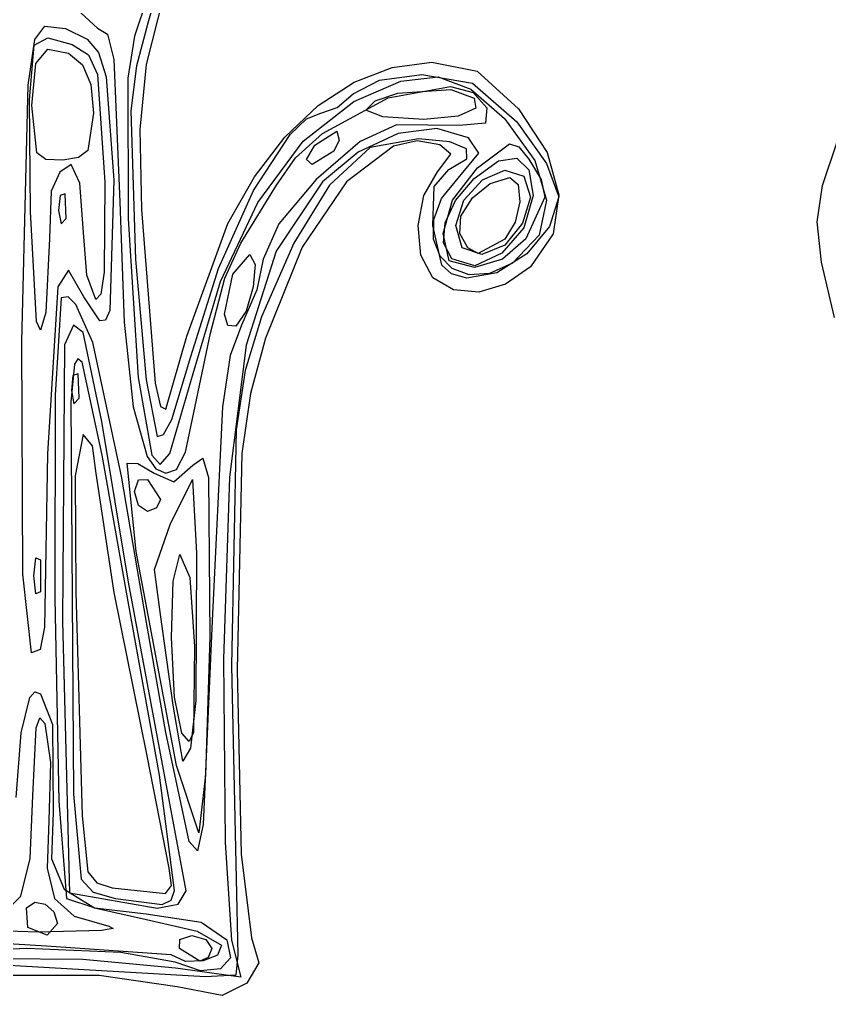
# Model space of a CAD drawing. Extents: x 3 to 111, y 1 to 177.
# Drawn here: x 53.92 to 71.7, y 1.51 to 22.94 of the extents above; entities that cross this region are included whole.
import ezdxf

# ---------------------------------------------------------------- set-up
doc = ezdxf.new("R2010")
doc.units = 0

msp = doc.modelspace()

# ---------------------------------------------------------------- linework, layer by layer
at = {"layer": 'Layer 1', "color": 4}
for p, q in [((57.429217, 25.348455), (56.733262, 22.86)), ((57.115922, 23.61732), (56.700191, 21.950572)), ((56.730527, 23.434238), (56.443146, 22.573776)), ((55.265948, 23.086771), (55.630772, 22.749338)), ((54.249808, 22.505736), (54.474347, 22.793878)), ((54.474347, 22.793878), (54.923617, 22.745022)), ((54.923617, 22.745022), (55.401642, 22.5118)), ((55.630772, 22.749338), (55.851347, 22.619017)), ((56.733262, 22.86), (56.48279, 21.926173)), ((54.235866, 22.37714), (54.534844, 22.541286)), ((54.534844, 22.541286), (55.071637, 22.39509)), ((55.401642, 22.5118), (55.654131, 22.215216)), ((55.851347, 22.619017), (55.990228, 22.065075)), ((56.443146, 22.573776), (56.292326, 21.656278)), ((54.108796, 21.501531), (54.249808, 22.505736)), ((54.134435, 21.178456), (54.235866, 22.37714)), ((55.071637, 22.39509), (55.427551, 22.167201)), ((54.277047, 21.976728), (54.539444, 22.291235)), ((54.539444, 22.291235), (54.990512, 22.20433)), ((54.990512, 22.20433), (55.302343, 21.94867)), ((55.427551, 22.167201), (55.630727, 21.735818)), ((55.654131, 22.215216), (55.819497, 21.684925)), ((54.186667, 21.055412), (54.277047, 21.976728)), ((55.302343, 21.94867), (55.483243, 21.512595)), ((55.990228, 22.065075), (56.118546, 18.939338)), ((56.48279, 21.926173), (56.363653, 20.93693)), ((56.700191, 21.950572), (56.560471, 20.526871)), ((61.263704, 21.568545), (62.099406, 21.889702)), ((62.099406, 21.889702), (62.970198, 22.004525)), ((62.970198, 22.004525), (63.965457, 21.810938)), ((55.630727, 21.735818), (55.791992, 19.366495)), ((55.819497, 21.684925), (55.985102, 19.411854)), ((56.292326, 21.656278), (56.305741, 18.565588)), ((61.817884, 21.613344), (62.751276, 21.731111)), ((62.289831, 21.586333), (63.106931, 21.681733)), ((62.751276, 21.731111), (63.86628, 21.540897)), ((63.106931, 21.681733), (63.826133, 21.413316)), ((63.965457, 21.810938), (64.875198, 20.980084)), ((53.969982, 15.871277), (54.108796, 21.501531)), ((55.483243, 21.512595), (55.541517, 20.884444)), ((60.47391, 21.053162), (61.263704, 21.568545)), ((61.242222, 21.307778), (61.817884, 21.613344)), ((61.255484, 21.140555), (62.289831, 21.586333)), ((62.009262, 21.220568), (63.378877, 21.472073)), ((63.378877, 21.472073), (63.879913, 21.339692)), ((63.86628, 21.540897), (64.833387, 20.692068)), ((60.568592, 20.435289), (62.009262, 21.220568)), ((60.889424, 21.008799), (61.242222, 21.307778)), ((61.727313, 21.152647), (62.220369, 21.324135)), ((62.220369, 21.324135), (63.383736, 21.403327)), ((63.383736, 21.403327), (63.902756, 21.215029)), ((63.826133, 21.413316), (64.566786, 20.767641)), ((63.879913, 21.339692), (64.174635, 21.004307)), ((54.157826, 18.72615), (54.134435, 21.178456)), ((54.293437, 20.017198), (54.186667, 21.055412)), ((54.186667, 21.055412), (54.186667, 21.055412)), ((59.740841, 20.355657), (60.47391, 21.053162)), ((60.14595, 20.270991), (61.255484, 21.140555)), ((60.53457, 20.884444), (60.889424, 21.008799)), ((61.524444, 20.949624), (61.727313, 21.152647)), ((63.902756, 21.215029), (63.937686, 20.99762)), ((55.541517, 20.884444), (55.419363, 20.067089)), ((56.363653, 20.93693), (56.460545, 17.673097)), ((60.219472, 20.761238), (60.53457, 20.884444)), ((61.897507, 20.803931), (61.524444, 20.949624)), ((61.524444, 20.949624), (61.524444, 20.949624)), ((62.794444, 20.743333), (61.897507, 20.803931)), ((63.548318, 20.818066), (62.794444, 20.743333)), ((63.937686, 20.99762), (63.548318, 20.818066)), ((64.174635, 21.004307), (64.146904, 20.663683)), ((64.875198, 20.980084), (65.501336, 20.024585)), ((59.856089, 20.41431), (60.219472, 20.761238)), ((62.192648, 20.632076), (61.400012, 20.261211)), ((63.56983, 20.610881), (62.192648, 20.632076)), ((64.146904, 20.663683), (63.56983, 20.610881)), ((64.566786, 20.767641), (65.234604, 19.848201)), ((64.833387, 20.692068), (65.486238, 19.780496)), ((56.560471, 20.526871), (56.592797, 18.767778)), ((59.057191, 19.18543), (59.856089, 20.41431)), ((59.978736, 19.900451), (60.568592, 20.435289)), ((60.401217, 20.185713), (60.887367, 20.486711)), ((60.887367, 20.486711), (60.933053, 20.289899)), ((62.232393, 20.434958), (61.352119, 20.02982)), ((63.082824, 20.551871), (62.232393, 20.434958)), ((63.77844, 20.342863), (63.082824, 20.551871)), ((59.075317, 19.488136), (59.740841, 20.355657)), ((59.151212, 18.922338), (60.14595, 20.270991)), ((60.219126, 19.870053), (60.401217, 20.185713)), ((60.401217, 20.185713), (60.401217, 20.185713)), ((61.400012, 20.261211), (60.431404, 19.426416)), ((60.933053, 20.289899), (60.817155, 20.04774)), ((62.128632, 20.159797), (61.093007, 19.377641)), ((62.673879, 20.32), (61.615387, 20.131172)), ((62.645133, 20.275356), (62.128632, 20.159797)), ((63.146305, 20.191219), (62.645133, 20.275356)), ((63.364682, 20.258593), (62.673879, 20.32)), ((63.384841, 19.984695), (63.146305, 20.191219)), ((63.73184, 20.100158), (63.364682, 20.258593)), ((64.005402, 20.004675), (63.77844, 20.342863)), ((63.973518, 19.685672), (64.674231, 20.211931)), ((64.674231, 20.211931), (64.877442, 20.144081)), ((71.548681, 19.299742), (71.870454, 20.257191)), ((54.497258, 19.868496), (54.293437, 20.017198)), ((55.419363, 20.067089), (55.213596, 19.912767)), ((60.817155, 20.04774), (60.344344, 19.755558)), ((61.352119, 20.02982), (60.566977, 19.374155)), ((61.615387, 20.131172), (60.726055, 19.301562)), ((63.097636, 19.595095), (63.384841, 19.984695)), ((63.550566, 19.459869), (64.005402, 20.004675)), ((63.736977, 19.88337), (63.73184, 20.100158)), ((64.877442, 20.144081), (65.102407, 19.87576)), ((65.501336, 20.024585), (65.756983, 19.091083)), ((54.86391, 19.855967), (54.497258, 19.868496)), ((55.052352, 19.755556), (54.802744, 19.587878)), ((55.213596, 19.912767), (54.86391, 19.855967)), ((55.238239, 19.345935), (55.052352, 19.755556)), ((59.559667, 19.301731), (59.978736, 19.900451)), ((60.344344, 19.755558), (60.219126, 19.870053)), ((63.341718, 19.646908), (63.736977, 19.88337)), ((63.90244, 19.453705), (64.430959, 19.836013)), ((64.430959, 19.836013), (64.838391, 19.895978)), ((64.838391, 19.895978), (65.10057, 19.640652)), ((65.102407, 19.87576), (65.371097, 19.431494)), ((65.234604, 19.848201), (65.488252, 18.977895)), ((65.486238, 19.780496), (65.757778, 19.047928)), ((54.802744, 19.587878), (54.6134, 19.173184)), ((62.791954, 19.07788), (63.097636, 19.595095)), ((63.023563, 19.271364), (63.341718, 19.646908)), ((63.426469, 18.973304), (63.973518, 19.685672)), ((64.079308, 19.417189), (64.571677, 19.630958)), ((64.571677, 19.630958), (64.993173, 19.50416)), ((65.10057, 19.640652), (65.193333, 19.077085)), ((55.315556, 18.361101), (55.238239, 19.345935)), ((55.791992, 19.366495), (55.774606, 17.392169)), ((55.985102, 19.411854), (55.902625, 16.551057)), ((58.488154, 18.462704), (59.075317, 19.488136)), ((58.773602, 18.027404), (59.559667, 19.301731)), ((60.566977, 19.374155), (59.554956, 17.857591)), ((60.431404, 19.426416), (59.611488, 18.455479)), ((60.726055, 19.301562), (59.939943, 18.031703)), ((61.093007, 19.377641), (60.126161, 17.940859)), ((63.185899, 19.008201), (63.550566, 19.459869)), ((63.490324, 18.967522), (63.90244, 19.453705)), ((63.670579, 18.975282), (64.079308, 19.417189)), ((63.863403, 19.022171), (64.253436, 19.34256)), ((64.253436, 19.34256), (64.68283, 19.473333)), ((64.68283, 19.473333), (64.866955, 19.315287)), ((64.866955, 19.315287), (64.90196, 18.938987)), ((64.993173, 19.50416), (65.138249, 19.043425)), ((65.371097, 19.431494), (65.451464, 19.040131)), ((71.434531, 18.499567), (71.548681, 19.299742)), ((54.6134, 19.173184), (54.572298, 18.132778)), ((54.921621, 19.114677), (54.807743, 19.076201)), ((54.921633, 19.114677), (54.921621, 19.114677)), ((54.9439, 18.57375), (54.921633, 19.114677)), ((58.283326, 17.470086), (59.057191, 19.18543)), ((62.667821, 18.416405), (62.791954, 19.07788)), ((62.988941, 18.417269), (63.023563, 19.271364)), ((65.193333, 19.077085), (64.991377, 18.369861)), ((65.756983, 19.091083), (65.637968, 18.234255)), ((54.807743, 19.076201), (54.773393, 18.74426)), ((56.118546, 18.939338), (56.215555, 16.293336)), ((58.326968, 17.188971), (59.151212, 18.922338)), ((63.012864, 18.548603), (63.185899, 19.008201)), ((63.217778, 18.241526), (63.426469, 18.973304)), ((63.261201, 18.478794), (63.490324, 18.967522)), ((63.5, 18.417667), (63.670579, 18.975282)), ((63.608976, 18.620067), (63.863403, 19.022171)), ((64.90196, 18.938987), (64.799804, 18.491194)), ((65.138249, 19.043425), (64.963001, 18.472004)), ((65.451464, 19.040131), (65.03622, 18.125019)), ((65.488252, 18.977895), (65.324845, 18.209117)), ((65.757778, 19.047928), (65.557571, 18.3982)), ((54.292788, 16.307745), (54.157826, 18.72615)), ((54.157826, 18.72615), (54.157826, 18.72615)), ((54.773393, 18.74426), (54.829942, 18.451288)), ((56.592797, 18.767778), (56.894346, 14.957778)), ((54.829942, 18.451288), (54.9439, 18.57375)), ((56.305741, 18.565588), (56.518487, 15.080913)), ((57.592189, 15.986531), (58.488154, 18.462704)), ((59.611488, 18.455479), (59.264928, 17.67619)), ((63.009008, 18.11625), (63.012864, 18.548603)), ((63.22857, 18.035577), (63.261201, 18.478794)), ((63.5864, 18.244145), (63.608976, 18.620067)), ((64.963001, 18.472004), (64.572169, 17.985621)), ((64.799804, 18.491194), (64.572444, 18.118667)), ((71.524504, 17.612639), (71.434531, 18.499567)), ((55.396533, 17.326222), (55.315556, 18.361101)), ((62.732186, 17.7635), (62.667821, 18.416405)), ((63.187905, 17.543736), (62.988941, 18.417269)), ((63.353748, 17.644435), (63.217778, 18.241526)), ((63.217778, 18.241526), (63.217778, 18.241526)), ((63.633678, 17.929419), (63.5, 18.417667)), ((63.5, 18.417667), (63.5, 18.417667)), ((63.764249, 17.927207), (63.5864, 18.244145)), ((63.5864, 18.244145), (63.5864, 18.244145)), ((64.991377, 18.369861), (64.505833, 17.80861)), ((65.557571, 18.3982), (65.055686, 17.796797)), ((65.637968, 18.234255), (65.140118, 17.508773)), ((54.572298, 18.132778), (54.491921, 16.51)), ((58.424101, 17.258122), (58.773602, 18.027404)), ((59.939943, 18.031703), (59.228776, 16.408784)), ((63.151875, 17.746315), (63.009008, 18.11625)), ((63.405927, 17.685927), (63.22857, 18.035577)), ((64.572444, 18.118667), (63.984523, 17.801074)), ((65.03622, 18.125019), (64.525203, 17.677467)), ((65.324845, 18.209117), (64.741498, 17.594261)), ((59.554956, 17.857591), (58.893503, 15.788202)), ((60.126161, 17.940859), (59.314825, 15.945556)), ((64.070495, 17.78), (63.633678, 17.929419)), ((63.984523, 17.801074), (63.764249, 17.927207)), ((64.505833, 17.80861), (63.917187, 17.533807)), ((64.572169, 17.985621), (64.070495, 17.78)), ((65.055686, 17.796797), (64.400224, 17.374693)), ((56.460545, 17.673097), (56.694754, 15.031457)), ((58.603615, 17.347081), (58.975504, 17.78)), ((58.975504, 17.78), (59.091054, 17.561989)), ((59.264928, 17.67619), (59.124144, 17.002463)), ((62.992, 17.272), (62.732186, 17.7635)), ((63.419012, 17.473975), (63.151875, 17.746315)), ((63.907331, 17.497778), (63.353748, 17.644435)), ((63.917187, 17.533807), (63.405927, 17.685927)), ((63.405927, 17.685927), (63.405927, 17.685927)), ((64.525203, 17.677467), (63.907331, 17.497778)), ((64.741498, 17.594261), (64.236278, 17.362773)), ((71.815105, 16.394932), (71.524504, 17.612639)), ((54.988322, 17.434683), (54.756008, 17.074444)), ((55.33011, 16.854768), (54.988322, 17.434683)), ((55.774606, 17.392169), (55.702666, 16.90917)), ((57.679943, 15.540561), (58.283326, 17.470086)), ((59.091054, 17.561989), (59.04726, 17.067549)), ((63.403643, 17.353678), (63.187905, 17.543736)), ((63.787964, 17.334402), (63.419012, 17.473975)), ((64.400224, 17.374693), (63.739285, 17.262862)), ((64.236278, 17.362773), (63.787964, 17.334402)), ((65.140118, 17.508773), (64.58476, 17.12815)), ((55.591222, 16.796286), (55.396533, 17.326222)), ((57.728917, 15.165262), (58.326968, 17.188971)), ((58.112234, 16.051849), (58.424101, 17.258122)), ((58.42, 16.470263), (58.603615, 17.347081)), ((63.446204, 17.002655), (62.992, 17.272)), ((63.739285, 17.262862), (63.403643, 17.353678)), ((54.756008, 17.074444), (54.530086, 13.405556)), ((59.124144, 17.002463), (58.787961, 16.227727)), ((59.04726, 17.067549), (58.890843, 16.536073)), ((63.998623, 16.957074), (63.446204, 17.002655)), ((64.58476, 17.12815), (63.998623, 16.957074)), ((54.832498, 16.826521), (54.701013, 14.691782)), ((54.980944, 16.853913), (54.832498, 16.826521)), ((55.151118, 16.683329), (54.980944, 16.853913)), ((55.681726, 16.323372), (55.33011, 16.854768)), ((55.702666, 16.90917), (55.591222, 16.796286)), ((54.491921, 16.51), (54.378961, 16.116927)), ((55.522737, 15.848766), (55.151118, 16.683329)), ((55.902625, 16.551057), (55.808002, 16.340327)), ((58.890843, 16.536073), (58.668525, 16.206953)), ((54.378961, 16.116927), (54.292788, 16.307745)), ((55.808002, 16.340327), (55.681726, 16.323372)), ((56.215555, 16.293336), (56.41328, 14.436136)), ((58.493004, 16.22094), (58.42, 16.470263)), ((58.42, 16.470263), (58.42, 16.470263)), ((59.228776, 16.408784), (58.87, 15.233015)), ((55.09962, 16.228219), (54.900709, 15.797623)), ((55.314307, 16.067103), (55.09962, 16.228219)), ((58.668525, 16.206953), (58.493004, 16.22094)), ((58.787961, 16.227727), (58.545098, 15.565361)), ((53.986286, 10.763274), (53.969982, 15.871277)), ((53.969982, 15.871277), (53.969982, 15.871277)), ((55.72215, 14.111111), (55.314307, 16.067103)), ((57.128182, 14.383596), (57.592189, 15.986531)), ((57.561068, 13.442816), (58.112234, 16.051849)), ((59.314825, 15.945556), (58.986604, 14.730573)), ((54.900709, 15.797623), (54.858044, 9.725787)), ((56.153685, 12.909773), (55.522737, 15.848766)), ((58.893503, 15.788202), (58.525576, 12.89075)), ((55.198112, 15.488716), (55.122627, 15.37239)), ((55.290474, 15.414222), (55.198112, 15.488716)), ((57.258879, 14.158908), (57.679943, 15.540561)), ((58.545098, 15.565361), (58.374367, 14.432305)), ((55.122627, 15.37239), (55.041769, 14.534444)), ((55.731266, 13.37227), (55.290474, 15.414222)), ((58.87, 15.233015), (58.672624, 13.932161)), ((55.089965, 15.12509), (55.055615, 14.793149)), ((55.203844, 15.163566), (55.089965, 15.12509)), ((55.203855, 15.163566), (55.203844, 15.163566)), ((55.226122, 14.622639), (55.203855, 15.163566)), ((56.518487, 15.080913), (56.819043, 13.370686)), ((56.694754, 15.031457), (56.940591, 13.784298)), ((57.218742, 13.407828), (57.728917, 15.165262)), ((55.055615, 14.793149), (55.112164, 14.500177)), ((56.894346, 14.957778), (57.011889, 14.441883)), ((54.701013, 14.691782), (54.690962, 10.23401)), ((55.112164, 14.500177), (55.226122, 14.622639)), ((58.986604, 14.730573), (58.799475, 13.407357)), ((55.041769, 14.534444), (55.098182, 5.92972)), ((56.41328, 14.436136), (56.716213, 13.341245)), ((57.011889, 14.441883), (57.128182, 14.383596)), ((58.374367, 14.432305), (58.149171, 9.736616)), ((57.079222, 13.827515), (57.258879, 14.158908)), ((56.305899, 10.583333), (55.72215, 14.111111)), ((55.317511, 13.828889), (55.141033, 12.916443)), ((55.51545, 13.576493), (55.317511, 13.828889)), ((56.940591, 13.784298), (57.079222, 13.827515)), ((58.672624, 13.932161), (58.573266, 8.748889)), ((55.597778, 12.969669), (55.51545, 13.576493)), ((54.530086, 13.405556), (54.4671, 9.593278)), ((56.298674, 10.16), (55.731266, 13.37227)), ((56.716213, 13.341245), (56.908535, 13.071386)), ((56.819043, 13.370686), (57.005791, 13.172528)), ((57.005791, 13.172528), (57.218742, 13.407828)), ((57.366943, 13.058984), (57.561068, 13.442816)), ((57.724161, 13.152013), (57.943883, 13.304547)), ((57.943883, 13.304547), (58.062882, 12.886422)), ((58.799475, 13.407357), (58.698133, 8.65978)), ((56.480637, 11.256394), (56.282788, 13.196864)), ((56.282788, 13.196864), (56.516274, 13.194385)), ((56.516274, 13.194385), (56.869779, 12.980563)), ((57.30434, 12.784787), (57.724161, 13.152013)), ((55.141033, 12.916443), (55.150233, 10.371667)), ((55.993459, 10.359113), (55.597778, 12.969669)), ((56.707535, 9.69612), (56.153685, 12.909773)), ((56.869779, 12.980563), (57.30434, 12.784787)), ((56.908535, 13.071386), (57.128845, 12.982169)), ((57.128845, 12.982169), (57.366943, 13.058984)), ((58.062882, 12.886422), (58.091829, 9.383889)), ((58.525576, 12.89075), (58.394132, 8.89)), ((56.444444, 12.575546), (56.527347, 12.835051)), ((56.527347, 12.835051), (56.726667, 12.841111)), ((56.726667, 12.841111), (57.008889, 12.401121)), ((57.220722, 11.850892), (57.714444, 12.841111)), ((57.714444, 12.841111), (57.799083, 11.218333)), ((56.527347, 12.264803), (56.444444, 12.575546)), ((56.444444, 12.575546), (56.444444, 12.575546)), ((56.726667, 12.135556), (56.527347, 12.264803)), ((57.008889, 12.401121), (56.925986, 12.213565)), ((56.925986, 12.213565), (56.726667, 12.135556)), ((56.883389, 10.862034), (57.220722, 11.850892)), ((57.361551, 6.561667), (56.480637, 11.256394)), ((57.288035, 10.603983), (57.434999, 11.192022)), ((57.434999, 11.192022), (57.652669, 10.687777)), ((57.799083, 11.218333), (57.789852, 7.983274)), ((54.231227, 10.724444), (54.273043, 11.119115)), ((54.273043, 11.119115), (54.373577, 11.077222)), ((54.373577, 11.077222), (54.373577, 10.371667)), ((54.181649, 9.031111), (53.986286, 10.763274)), ((54.273043, 10.329774), (54.231227, 10.724444)), ((54.231227, 10.724444), (54.231227, 10.724444)), ((57.009055, 9.877199), (56.883389, 10.862034)), ((57.573333, 3.801979), (56.305899, 10.583333)), ((57.25075, 9.367505), (57.288035, 10.603983)), ((57.652669, 10.687777), (57.757512, 9.173148)), ((54.373577, 10.371667), (54.273043, 10.329774)), ((55.150233, 10.371667), (55.289388, 5.452406)), ((56.718065, 6.773333), (55.993459, 10.359113)), ((54.690962, 10.23401), (54.781406, 5.77533)), ((56.991946, 6.347767), (56.298674, 10.16)), ((57.291111, 7.880567), (57.009055, 9.877199)), ((54.858044, 9.725787), (55.014594, 3.759073)), ((57.127109, 7.284379), (56.707535, 9.69612)), ((58.149171, 9.736616), (57.952395, 5.258908)), ((54.4671, 9.593278), (54.368055, 9.105222)), ((57.316626, 8.062085), (57.25075, 9.367505)), ((58.091829, 9.383889), (58.002202, 6.344267)), ((54.368055, 9.105222), (54.181649, 9.031111)), ((57.757512, 9.173148), (57.733215, 7.283668)), ((58.394132, 8.89), (58.429904, 4.86561)), ((58.573266, 8.748889), (58.709444, 2.398889)), ((58.698133, 8.65978), (58.783666, 4.610182)), ((54.139828, 8.049776), (54.25387, 8.179508)), ((54.25387, 8.179508), (54.377484, 8.128694)), ((53.953644, 7.275224), (54.139828, 8.049776)), ((54.377484, 8.128694), (54.64024, 7.458877)), ((57.479144, 7.267222), (57.316626, 8.062085)), ((57.789852, 7.983274), (57.671821, 6.938117)), ((57.502778, 6.653502), (57.291111, 7.880567)), ((54.281028, 7.3851), (54.361159, 7.602462)), ((54.361159, 7.602462), (54.471926, 7.478889)), ((54.206504, 5.890666), (54.281028, 7.3851)), ((54.471926, 7.478889), (54.600117, 6.620963)), ((54.64024, 7.458877), (54.656383, 5.52253)), ((53.845302, 5.858143), (53.953644, 7.275224)), ((57.6388, 4.88549), (57.127109, 7.284379)), ((57.641679, 7.087727), (57.479144, 7.267222)), ((57.479144, 7.267222), (57.479144, 7.267222)), ((57.733215, 7.283668), (57.641679, 7.087727)), ((57.671821, 6.938117), (57.502778, 6.653502)), ((57.199643, 4.303889), (56.718065, 6.773333)), ((57.502778, 6.653502), (57.502778, 6.653502)), ((54.600117, 6.620963), (54.56345, 5.350914)), ((57.853783, 5.08), (57.361551, 6.561667)), ((57.361551, 6.561667), (57.361551, 6.561667)), ((57.318964, 3.81), (56.991946, 6.347767)), ((58.002202, 6.344267), (57.853783, 5.08)), ((54.14718, 4.514422), (54.206504, 5.890666)), ((55.098182, 5.92972), (55.272886, 4.06324)), ((54.781406, 5.77533), (54.95141, 3.637873)), ((54.656383, 5.52253), (54.619553, 4.509607)), ((55.289388, 5.452406), (55.419815, 4.219788)), ((54.56345, 5.350914), (54.520689, 4.303017)), ((57.952395, 5.258908), (57.823361, 4.684261)), ((57.823361, 4.684261), (57.6388, 4.88549)), ((58.429904, 4.86561), (58.56815, 2.719877)), ((53.944802, 3.690473), (54.14718, 4.514422)), ((54.619553, 4.509607), (54.895414, 3.842062)), ((58.783666, 4.610182), (59.011995, 2.770742)), ((54.520689, 4.303017), (54.684863, 3.639009)), ((57.255053, 3.924216), (57.199643, 4.303889)), ((57.199643, 4.303889), (57.199643, 4.303889)), ((55.419815, 4.219788), (55.615619, 3.980605)), ((55.272886, 4.06324), (55.533008, 3.775029)), ((55.615619, 3.980605), (55.950556, 3.868062)), ((55.950556, 3.868062), (57.125313, 3.745945)), ((57.125313, 3.745945), (57.255053, 3.924216)), ((53.515538, 3.251156), (53.944802, 3.690473)), ((54.895414, 3.842062), (55.563492, 3.428842)), ((55.014594, 3.759073), (56.938333, 3.4251)), ((55.533008, 3.775029), (56.021111, 3.636563)), ((57.246819, 3.5988), (57.318964, 3.81)), ((57.318964, 3.81), (57.318964, 3.81)), ((57.401429, 3.509498), (57.573333, 3.801979)), ((57.573333, 3.801979), (57.573333, 3.801979)), ((54.072719, 3.430634), (54.25482, 3.554067)), ((54.100264, 3.002698), (54.072719, 3.430634)), ((54.25482, 3.554067), (54.479559, 3.512309)), ((54.479559, 3.512309), (54.670473, 3.344002)), ((54.684863, 3.639009), (55.117468, 3.250428)), ((54.95141, 3.637873), (55.569131, 3.433909)), ((55.569131, 3.433909), (56.700855, 3.296965)), ((56.021111, 3.636563), (57.045302, 3.504684)), ((56.938333, 3.4251), (57.401429, 3.509498)), ((57.045302, 3.504684), (57.246819, 3.5988)), ((54.670473, 3.344002), (54.751103, 3.087788)), ((55.117468, 3.250428), (55.88, 3.028809)), ((55.563492, 3.428842), (56.703316, 3.178892)), ((56.700855, 3.296965), (57.905991, 3.115311)), ((54.526305, 2.830837), (54.100256, 3.002698)), ((54.100256, 3.002698), (54.100264, 3.002698)), ((54.751103, 3.087788), (54.526305, 2.830837)), ((55.88, 3.028809), (55.975801, 2.978441)), ((56.703316, 3.178892), (57.817578, 2.922435)), ((57.905991, 3.115311), (58.466042, 2.729876)), ((54.327778, 2.899088), (52.940479, 2.937194)), ((55.715076, 2.937194), (54.327778, 2.899088)), ((55.975801, 2.978441), (55.715076, 2.937194)), ((57.43828, 2.739319), (57.697788, 2.822222)), ((57.697788, 2.822222), (58.008531, 2.739319)), ((57.817578, 2.922435), (58.349611, 2.610028)), ((54.512379, 2.590823), (52.609221, 2.708925)), ((57.246348, 2.396617), (54.512379, 2.590823)), ((57.432222, 2.54), (57.43828, 2.739319)), ((58.008531, 2.739319), (58.137778, 2.54)), ((58.349611, 2.610028), (58.2664, 2.39324)), ((58.466042, 2.729876), (58.546654, 2.331661)), ((58.56815, 2.719877), (58.77937, 1.911979)), ((59.011995, 2.770742), (59.169596, 2.22682)), ((54.080241, 2.539949), (51.734866, 2.429395)), ((56.142319, 2.450663), (54.080241, 2.539949)), ((57.331717, 2.235996), (56.142319, 2.450663)), ((57.560559, 2.256706), (57.246339, 2.396617)), ((57.246339, 2.396617), (57.246348, 2.396617)), ((57.872212, 2.257778), (57.432222, 2.54)), ((57.432222, 2.54), (57.432222, 2.54)), ((58.2664, 2.39324), (57.951981, 2.265523)), ((58.137778, 2.54), (58.059768, 2.340681)), ((58.709444, 2.398889), (58.666378, 1.951365)), ((57.996667, 1.917881), (53.166234, 2.199256)), ((55.306008, 2.294276), (53.329212, 2.309614)), ((57.342732, 2.109566), (55.306008, 2.294276)), ((57.892538, 2.046862), (57.331717, 2.235996)), ((57.951981, 2.265523), (57.560559, 2.256706)), ((58.059768, 2.340681), (57.872212, 2.257778)), ((58.546654, 2.331661), (58.326501, 2.09137)), ((59.169596, 2.22682), (58.908702, 1.778861)), ((55.663003, 1.944524), (53.474127, 1.944014)), ((57.381163, 1.699697), (55.663003, 1.944524)), ((58.77937, 1.911979), (57.342732, 2.109566)), ((58.326501, 2.09137), (57.892538, 2.046862)), ((58.666378, 1.951365), (57.996667, 1.917881)), ((58.908702, 1.778861), (58.362732, 1.507329)), ((58.362732, 1.507329), (57.381163, 1.699697))]:
    msp.add_line(p, q, dxfattribs=at)

doc.saveas('drawing.dxf')
